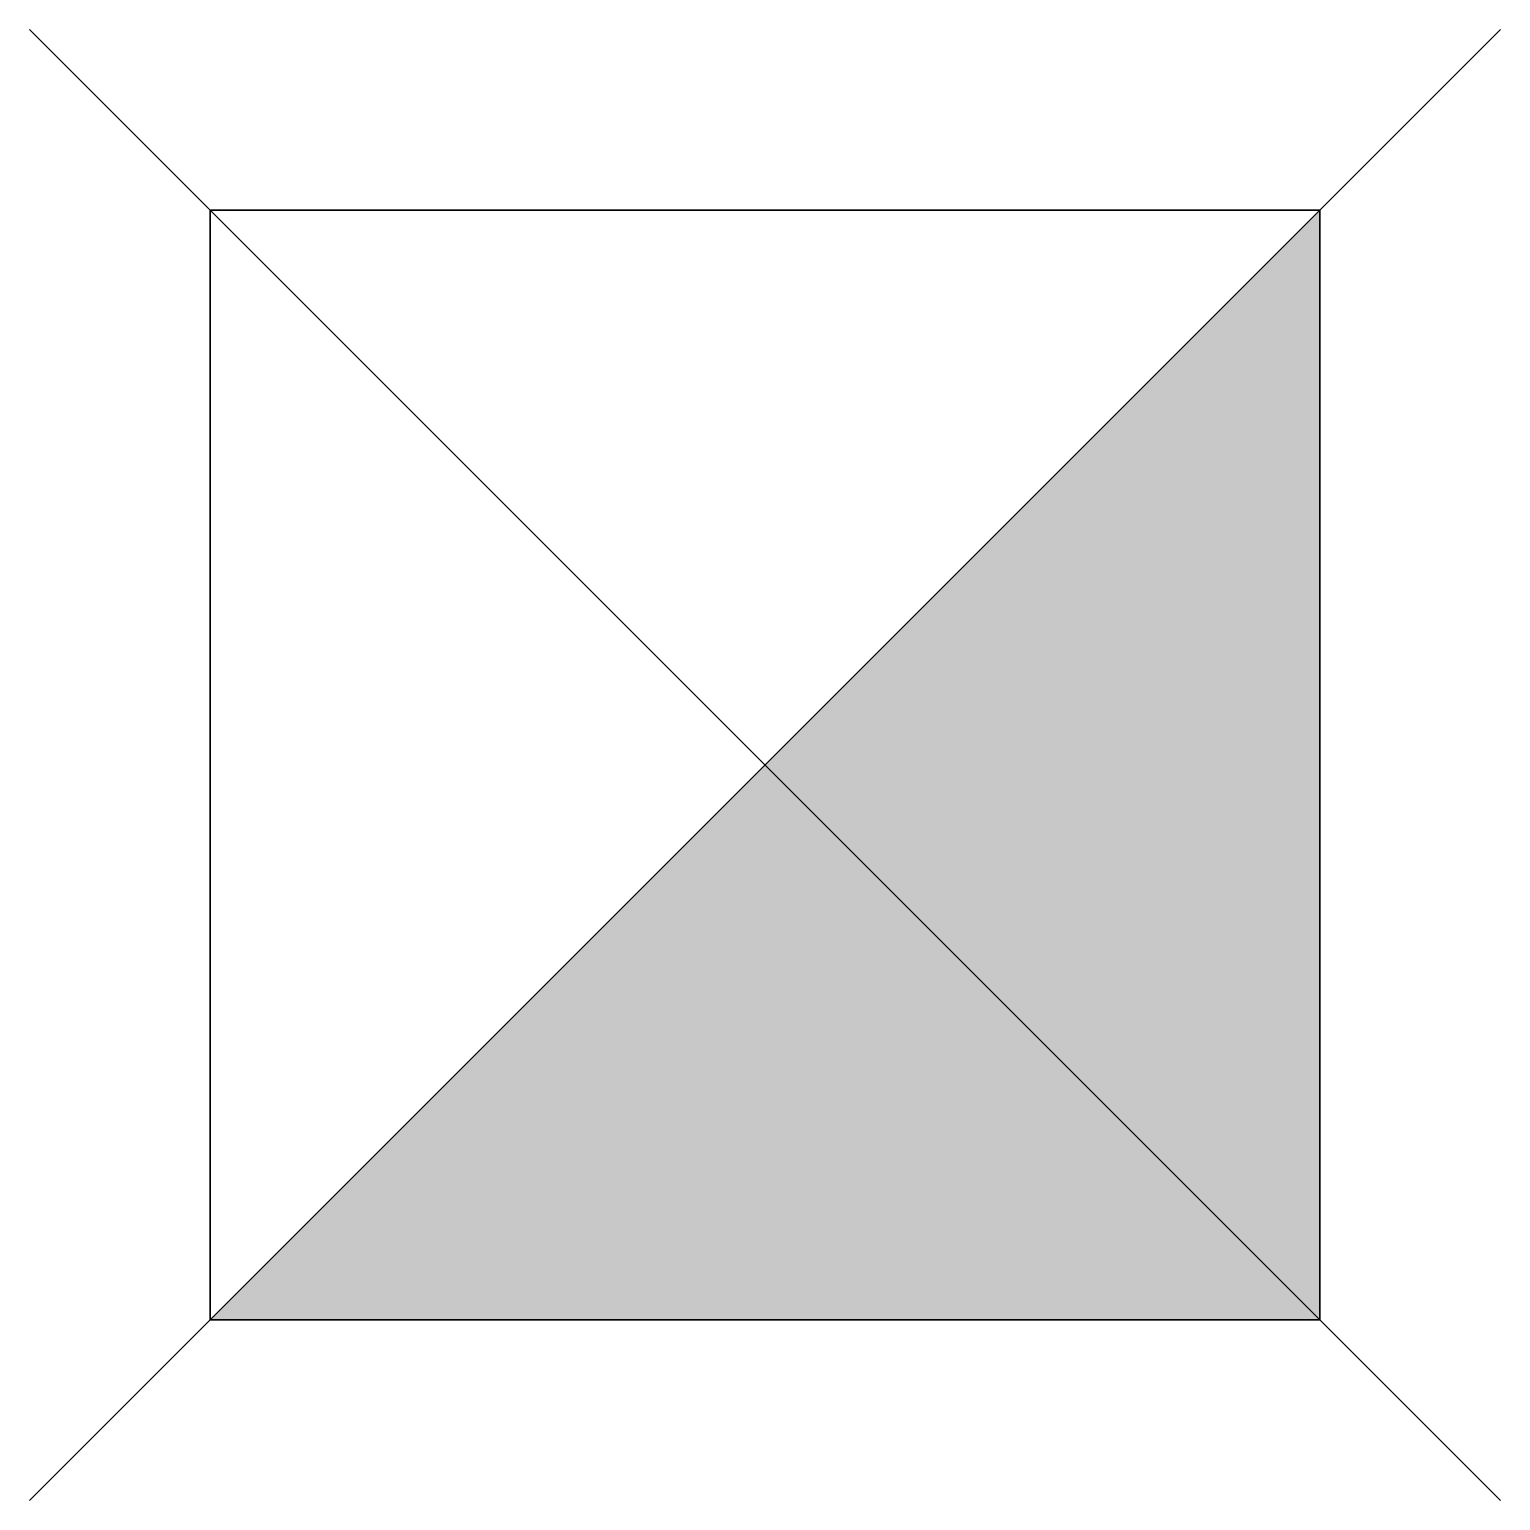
# Model space of a CAD drawing. Extents: x -2.65 to 2.65, y -2.65 to 2.65.
import ezdxf

# ---------------------------------------------------------------- set-up
doc = ezdxf.new("R2010")
doc.units = 0
doc.header["$LTSCALE"] = 0.2

msp = doc.modelspace()

# ---------------------------------------------------------------- hatches: boundary and pattern name
h = msp.add_hatch(color=256)
h.dxf.hatch_style = 1
h.paths.add_polyline_path([(1.9999, 1.9999), (0, 0), (1.9999, -1.9999)])
h.paths.add_polyline_path([(0, 0), (-1.9999, -1.9999), (1.9999, -1.9999)])

# ---------------------------------------------------------------- linework, layer by layer
at = {"ltscale": 0.1, "flags": 128}
for points in [[(-2.6517, 2.6517), (2.6517, -2.6517)], [(2.6517, 2.6517), (-2.6517, -2.6517)]]:
    msp.add_lwpolyline(points, dxfattribs=at)
at = {"flags": 128}
msp.add_lwpolyline([(-2.0001, 2.0001), (1.9999, 2.0001), (1.9999, -1.9999), (-2.0001, -1.9999)], close=True, dxfattribs=at)
at = {"lineweight": -3, "flags": 128}
msp.add_lwpolyline([(2.0001, -1.9999), (1.9999, 2.0001), (-2.0001, 1.9999), (-1.9999, -2.0001)], close=True, dxfattribs=at)

doc.saveas('drawing.dxf')
